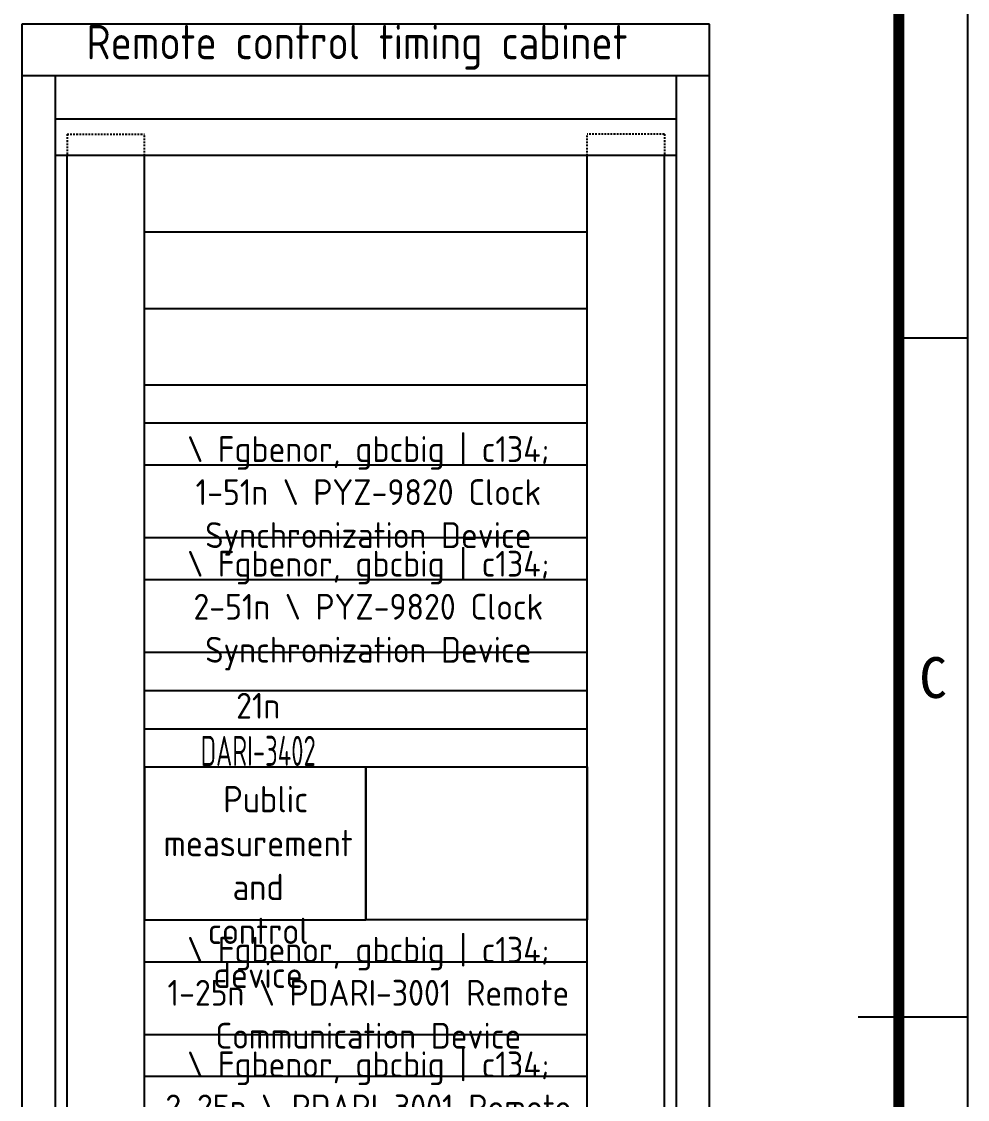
# Model space of a CAD drawing. Header units: millimetres. Extents: x 28 to 517, y 64 to 363.
# Drawn here: x 443.1 to 512.6, y 207.4 to 286.6 of the extents above; entities that cross this region are included whole.
import ezdxf
from ezdxf.enums import TextEntityAlignment as Align

# ---------------------------------------------------------------- set-up
doc = ezdxf.new("R2010")
doc.units = ezdxf.units.MM
doc.linetypes.add('HIDDEN2', pattern=[0.1875, 0.125, -0.0625])
doc.layers.add('图框', color=3, linetype='Continuous')
doc.styles.get("Standard").update_dxf_attribs({"font": 'SimSun.ttf'})
doc.styles.add('WD_IEC', font='isocp2.shx', dxfattribs={"bigfont": 'gbcbig.shx'})
doc.styles.add('工程字', font='gbenor.shx', dxfattribs={"bigfont": 'gbcbig.shx'})

# ---------------------------------------------------------------- blocks, each defined once
blk = doc.blocks.new('*U41')
at = {"layer": '图框'}
for p, q in [((438.18, 199.499), (433.143, 199.499)), ((438.18, 149.624), (430.143, 149.624))]:
    blk.add_line(p, q, dxfattribs=at)
blk.add_lwpolyline([(15, 299.249), (438.18, 299.249), (438.18, 0), (15, 0), (15, 299.249)], dxfattribs=at)
at = {"layer": '图框', "const_width": 0.806}
blk.add_lwpolyline([(40.189, 5.038), (433.143, 5.038), (433.143, 294.211), (40.189, 294.211), (40.189, 5.038)], dxfattribs=at)
at = {"layer": '图框'}
blk.add_text('C', height=3, dxfattribs=at).set_placement((435.661, 174.562), align=Align.MIDDLE)

msp = doc.modelspace()

# ---------------------------------------------------------------- linework, layer by layer
for p, q in [((443.132, 286.418), (443.132, 143.879)), ((493.651, 286.418), (443.132, 286.418)), ((493.651, 143.879), (493.651, 286.418)), ((493.651, 282.629), (443.132, 282.629)), ((493.651, 282.629), (443.132, 282.629)), ((445.583, 282.629), (445.583, 143.879)), ((491.222, 143.879), (491.222, 282.629)), ((445.583, 279.472), (491.222, 279.472)), ((491.222, 276.772), (445.583, 276.772)), ((446.467, 150.458), (446.467, 276.772)), ((452.15, 150.458), (452.15, 276.772)), ((484.655, 162.605), (484.655, 276.772)), ((484.655, 150.458), (484.655, 276.772)), ((490.338, 162.605), (490.338, 276.772)), ((490.338, 150.458), (490.338, 276.772)), ((452.15, 231.86), (468.403, 231.86)), ((452.15, 231.86), (452.15, 220.633)), ((468.403, 231.86), (468.403, 220.633)), ((452.15, 220.633), (468.403, 220.633))]:
    msp.add_line(p, q)
at = {"linetype": 'HIDDEN2'}
for p, q in [((446.467, 278.338), (452.15, 278.338)), ((446.467, 278.338), (446.467, 276.772)), ((452.15, 276.772), (452.15, 278.338)), ((490.338, 278.338), (484.655, 278.338)), ((484.655, 276.772), (484.655, 278.338)), ((490.338, 278.338), (490.338, 276.772))]:
    msp.add_line(p, q, dxfattribs=at)
at = {"linetype": 'ByBlock'}
for p, q in [((452.15, 271.158), (484.655, 271.158)), ((452.15, 265.544), (484.655, 265.544)), ((452.15, 259.93), (484.655, 259.93)), ((452.15, 257.123), (484.655, 257.123)), ((452.15, 254.044), (484.655, 254.044)), ((452.15, 248.702), (484.655, 248.702)), ((452.15, 245.623), (484.655, 245.623)), ((452.15, 240.281), (484.655, 240.281)), ((452.15, 237.474), (484.655, 237.474)), ((452.15, 234.667), (484.655, 234.667)), ((452.15, 217.553), (484.655, 217.553)), ((452.15, 212.212), (484.655, 212.212)), ((452.15, 209.132), (484.655, 209.132))]:
    msp.add_line(p, q, dxfattribs=at)
msp.add_lwpolyline([(468.403, 231.86), (484.655, 231.86), (484.655, 220.634), (468.403, 220.634)], close=True, dxfattribs=at)

# ---------------------------------------------------------------- block references
at = {"layer": '图框'}
msp.add_blockref('*U41', (74.42, 63.859), dxfattribs=at)

# ---------------------------------------------------------------- texts
at = {"insert": (467.761, 284.722), "char_height": 2.52596, "width": 43.8381, "attachment_point": 5, "line_spacing_factor": 0.9, "style": '工程字'}
msp.add_mtext('Remote control timing cabinet', dxfattribs=at)
at = {"linetype": 'ByBlock', "char_height": 1.89447, "width": 30.48044, "attachment_point": 5, "style": 'WD_IEC'}
for s, insert in [('{\\ Fgbenor, gbcbig | c134; 1-51n \\ PYZ-9820 Clock Synchronization Device}', (468.597, 251.76)), ('{\\ Fgbenor, gbcbig | c134; 2-51n \\ PYZ-9820 Clock Synchronization Device}', (468.597, 243.339)), ('{\\ Fgbenor, gbcbig | c134; 1-25n \\ PDARI-3001 Remote Communication Device}', (468.597, 215.269)), ('{\\ Fgbenor, gbcbig | c134; 2-25n \\ PDARI-3001 Remote Communication Device}', (468.597, 206.848))]:
    msp.add_mtext(s, dxfattribs=dict(at, insert=insert))
at = {"insert": (460.503, 226.461), "char_height": 2.21021, "width": 12.00918, "attachment_point": 5, "style": 'WD_IEC'}
msp.add_mtext('{\\H0.8571x;21n\\P\\Fgbenor,gbcbig|c134;\\H1.167x;\\W0.7;DARI-3402\\Fisocp2,gbcbig|c134;\\H0.8571x;\\P\\H1.021x;\\W1;\\C7; Public measurement and control device', dxfattribs=at)

doc.saveas('drawing.dxf')
